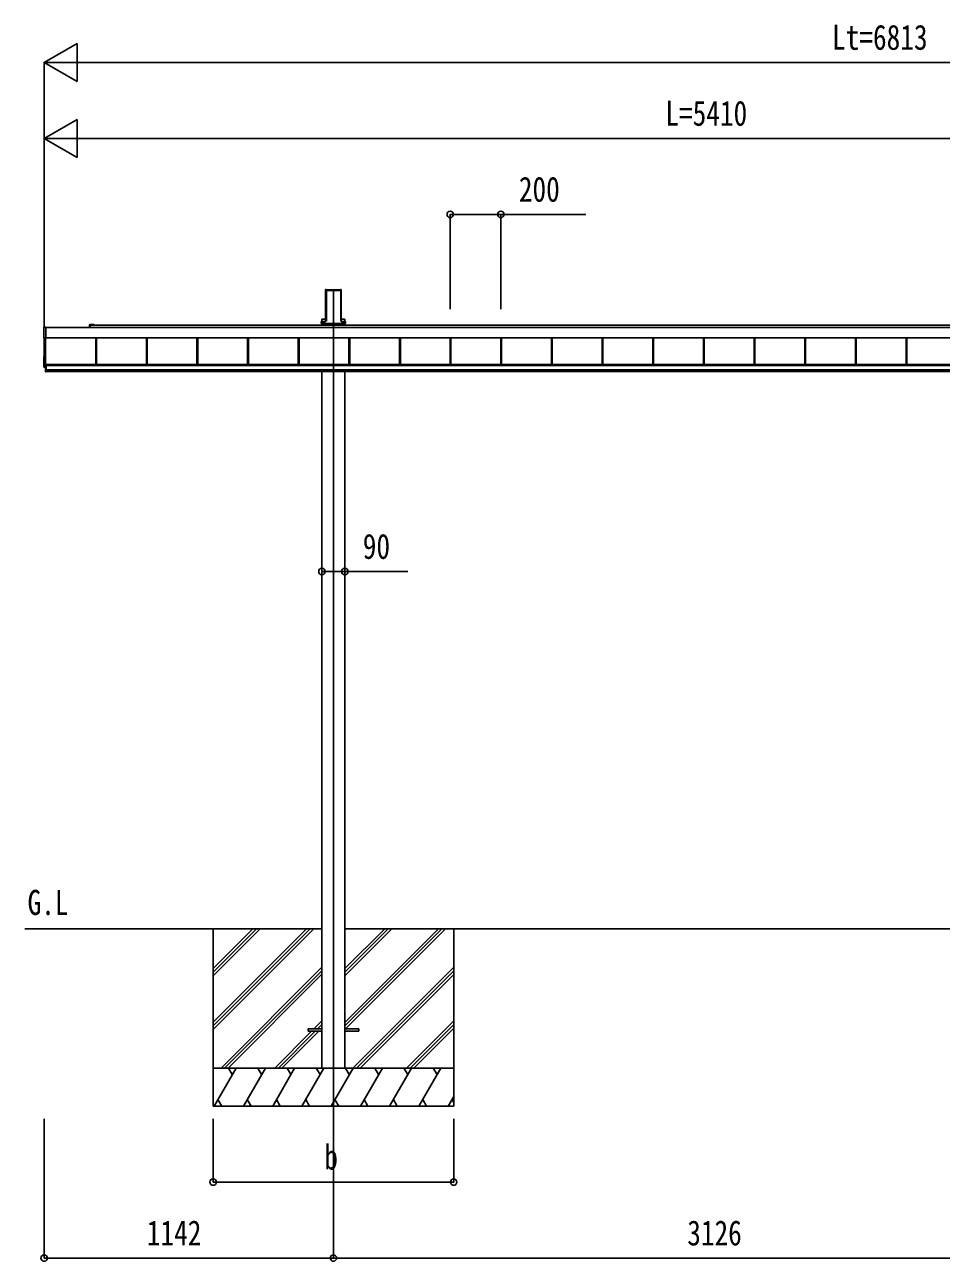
# Model space of a CAD drawing. Units: millimetres, scale not verified. Extents: x -12615 to 12615, y -8910 to 8910.
# Drawn here: x -3610 to 9, y -5528 to -646 of the extents above; entities that cross this region are included whole.
import ezdxf
from ezdxf.enums import TextEntityAlignment as Align

# ---------------------------------------------------------------- set-up
doc = ezdxf.new("R2010")
doc.units = ezdxf.units.MM
doc.header["$LTSCALE"] = 50
for name, color, linetype in [('0-2_USER1', 3, 'Continuous'), ('0-3_YKK_12', 2, 'Continuous'), ('0-5_YKK_A1', 4, 'Continuous'), ('0-6_YKK_D', 6, 'Continuous')]:
    doc.layers.add(name, color=color, linetype=linetype)
doc.styles.add('ＭＳ ゴシック', font='')
doc.styles.get('ＭＳ ゴシック').set_extended_font_data('MS Gothic')

msp = doc.modelspace()

# ---------------------------------------------------------------- linework, layer by layer
at = {"layer": '0-3_YKK_12'}
msp.add_line((-2391.58, -4965), (-2391.58, -1692.61), dxfattribs=at)
at = {"layer": '0-5_YKK_A1'}
for p, q in [((-2422.83, -1697.96), (-2422.83, -1814.63)), ((-2422.47, -1692.11), (-2422.82, -1697.61)), ((-2422.03, -1692.57), (-2422.47, -1692.11)), ((-2421.97, -1691.64), (-2419.93, -1691.64)), ((-2421.97, -1691.64), (-2421.53, -1692.11)), ((-2421.95, -1808.58), (-2421.95, -1693.46)), ((-2421.46, -1693.13), (-2421.46, -1808.26)), ((-2419.62, -1691.97), (-2419.93, -1691.64)), ((-2419.62, -1691.97), (-2363.54, -1691.97)), ((-2419.08, -1695.11), (-2364.08, -1695.11)), ((-2419.08, -1816.46), (-2419.08, -1695.11)), ((-2363.54, -1691.97), (-2363.23, -1691.64)), ((-2363.23, -1691.64), (-2361.19, -1691.64)), ((-2361.71, -1808.26), (-2361.71, -1693.13)), ((-2361.63, -1692.11), (-2361.19, -1691.64)), ((-2361.21, -1693.46), (-2361.21, -1808.58)), ((-2360.69, -1692.11), (-2361.13, -1692.57)), ((-2360.69, -1692.11), (-2360.35, -1697.61)), ((-2360.33, -1697.96), (-2360.33, -1814.63)), ((-3535.08, -1881.97), (-3535.08, -1840.94)), ((-3527.08, -1841.53), (1846.42, -1841.53)), ((-3354.08, -1841.53), (-3354.08, -1831.55)), ((-3351.58, -1829.05), (-3344.04, -1829.05)), ((-3351.58, -1831.55), (1546.42, -1831.55)), ((-3351.58, -1831.85), (-3351.58, -1841.53)), ((-3337.83, -1831.55), (-3351.28, -1831.55)), ((-3343.12, -1829.05), (-3337.83, -1829.05)), ((-2439.45, -1825.38), (-2439.45, -1825.88)), ((-2439.45, -1825.88), (-2438.99, -1825.88)), ((-2438.99, -1825.38), (-2438.99, -1818.5)), ((-2436.99, -1825.38), (-2438.99, -1825.38)), ((-2436.99, -1825.88), (-2438.99, -1825.88)), ((-2438.98, -1825.38), (-2438.98, -1825.88)), ((-2438.95, -1817.53), (-2423.94, -1817.53)), ((-2436.99, -1818.58), (-2436.99, -1825.38)), ((-2423.42, -1818.58), (-2436.99, -1818.58)), ((-2436.99, -1825.38), (-2346.17, -1825.38)), ((-2436.99, -1825.38), (-2436.99, -1825.88)), ((-2436.99, -1825.88), (-2346.17, -1825.88)), ((-2436.78, -1808.2), (-2422.83, -1808.2)), ((-2436.78, -1817.53), (-2436.78, -1808.2)), ((-2436.78, -1831.55), (-2436.78, -1825.88)), ((-2436.58, -1825.88), (-2436.58, -1831.55)), ((-2435.58, -1825.54), (-2347.58, -1825.54)), ((-2422.85, -1814.99), (-2422.94, -1816.6)), ((-2422.42, -1817.15), (-2422.04, -1811.06)), ((-2421.55, -1811.09), (-2421.92, -1817.18)), ((-2361.24, -1817.18), (-2361.62, -1811.09)), ((-2361.12, -1811.06), (-2360.74, -1817.15)), ((-2346.38, -1808.2), (-2360.33, -1808.2)), ((-2360.32, -1814.99), (-2360.22, -1816.6)), ((-2359.75, -1818.08), (-2346.17, -1818.08)), ((-2346.17, -1818.58), (-2359.75, -1818.58)), ((-2359.22, -1817.53), (-2344.21, -1817.53)), ((-2346.58, -1825.88), (-2346.58, -1831.55)), ((-2346.38, -1817.53), (-2346.38, -1808.2)), ((-2346.38, -1831.55), (-2346.38, -1825.88)), ((-2346.17, -1818.08), (-2346.17, -1818.58)), ((-2346.17, -1825.38), (-2346.17, -1818.58)), ((-2344.18, -1825.38), (-2346.17, -1825.38)), ((-2346.17, -1825.38), (-2346.17, -1825.88)), ((-2344.18, -1825.88), (-2346.17, -1825.88)), ((-2344.18, -1818.5), (-2344.18, -1825.38)), ((-2344.18, -1825.38), (-2344.18, -1825.88)), ((-2343.71, -1825.88), (-2344.18, -1825.88)), ((-2343.71, -1825.38), (-2343.71, -1825.88)), ((-3527.08, -1883.24), (-3534.61, -1882.78)), ((-3533.58, -1996.94), (-3533.58, -1882.84)), ((-3528.58, -2014.97), (-3528.58, -1883.15)), ((-3527.08, -1881.47), (1865.42, -1881.47)), ((-3527.08, -1881.71), (1865.42, -1881.71)), ((-3527.08, -1882.74), (-3527.08, -1883.24)), ((-3330.08, -1987.7), (-3330.08, -1881.71)), ((-3329.68, -1987.7), (-3329.68, -1881.71)), ((-3327.08, -1987.7), (-3327.08, -1881.71)), ((-3130.08, -1987.7), (-3130.08, -1881.71)), ((-3127.48, -1987.7), (-3127.48, -1881.71)), ((-3127.08, -1987.7), (-3127.08, -1881.71)), ((-2930.08, -1987.7), (-2930.08, -1881.71)), ((-2927.48, -1987.7), (-2927.48, -1881.71)), ((-2927.08, -1987.7), (-2927.08, -1881.71)), ((-2730.08, -1987.7), (-2730.08, -1881.71)), ((-2727.48, -1987.7), (-2727.48, -1881.71)), ((-2727.08, -1987.7), (-2727.08, -1881.71)), ((-2530.08, -1987.7), (-2530.08, -1881.71)), ((-2527.48, -1987.7), (-2527.48, -1881.71)), ((-2527.08, -1987.7), (-2527.08, -1881.71)), ((-2330.08, -1987.7), (-2330.08, -1881.71)), ((-2327.48, -1987.7), (-2327.48, -1881.71)), ((-2327.08, -1987.7), (-2327.08, -1881.71)), ((-2130.08, -1987.7), (-2130.08, -1881.71)), ((-2127.48, -1987.7), (-2127.48, -1881.71)), ((-2127.08, -1987.7), (-2127.08, -1881.71)), ((-1930.08, -1987.7), (-1930.08, -1881.71)), ((-1927.48, -1987.7), (-1927.48, -1881.71)), ((-1927.08, -1987.7), (-1927.08, -1881.71)), ((-1730.08, -1987.7), (-1730.08, -1881.71)), ((-1727.48, -1987.7), (-1727.48, -1881.71)), ((-1727.08, -1987.7), (-1727.08, -1881.71)), ((-1530.08, -1987.7), (-1530.08, -1881.71)), ((-1527.48, -1987.7), (-1527.48, -1881.71)), ((-1527.08, -1987.7), (-1527.08, -1881.71)), ((-1330.08, -1987.7), (-1330.08, -1881.71)), ((-1327.48, -1987.7), (-1327.48, -1881.71)), ((-1327.08, -1987.7), (-1327.08, -1881.71)), ((-1130.08, -1987.7), (-1130.08, -1881.71)), ((-1127.48, -1987.7), (-1127.48, -1881.71)), ((-1127.08, -1987.7), (-1127.08, -1881.71)), ((-930.08, -1987.7), (-930.08, -1881.71)), ((-927.48, -1987.7), (-927.48, -1881.71)), ((-927.08, -1987.7), (-927.08, -1881.71)), ((-730.08, -1987.7), (-730.08, -1881.71)), ((-727.48, -1987.7), (-727.48, -1881.71)), ((-727.08, -1987.7), (-727.08, -1881.71)), ((-530.08, -1987.7), (-530.08, -1881.71)), ((-527.48, -1987.7), (-527.48, -1881.71)), ((-527.08, -1987.7), (-527.08, -1881.71)), ((-330.08, -1987.7), (-330.08, -1881.71)), ((-327.48, -1987.7), (-327.48, -1881.71)), ((-327.08, -1987.7), (-327.08, -1881.71)), ((-130.08, -1987.7), (-130.08, -1881.71)), ((-130.08, -1987.7), (-130.08, -1881.71)), ((-127.48, -1987.7), (-127.48, -1881.71)), ((-127.48, -1987.7), (-127.48, -1881.71)), ((-127.08, -1987.7), (-127.08, -1881.71)), ((-3535.08, -1997.32), (-3535.08, -1956.29)), ((-3534.61, -1955.8), (-3533.58, -1955.73)), ((-3528.58, -1998.49), (-3534.61, -1998.13)), ((-3533.58, -1996.94), (-3528.58, -1996.94)), ((-3528.58, -1987.44), (-3525.08, -1987.44)), ((-3525.08, -1987.7), (1867.92, -1987.7)), ((-3525.08, -1989.71), (1867.92, -1989.71)), ((-3525.08, -1991.51), (1867.92, -1991.51)), ((-3525.08, -1991.51), (1867.92, -1991.51)), ((-3525.08, -2009.88), (-3528.58, -2009.88)), ((-3528.58, -2016.5), (-3525.08, -2016.5)), ((-3525.08, -2008.48), (1867.92, -2008.48)), ((-3525.08, -2014.97), (1867.92, -2014.97)), ((-2436.78, -4765), (-2436.78, -2014.97)), ((-2346.38, -4765), (-2346.38, -2014.97)), ((-3610.35, -4215), (-2436.78, -4215)), ((-2866.44, -4215), (-2866.44, -4915)), ((-2866.44, -4584.18), (-2497.26, -4215)), ((-2866.44, -4598.32), (-2483.12, -4215)), ((-2866.44, -4612.46), (-2468.98, -4215)), ((-2866.44, -4400.33), (-2681.11, -4215)), ((-2866.44, -4386.19), (-2695.25, -4215)), ((-2866.44, -4372.05), (-2709.39, -4215)), ((-2346.38, -4215), (689.22, -4215)), ((-2346.24, -4584.48), (-1976.76, -4215)), ((-2346.24, -4598.62), (-1962.62, -4215)), ((-2346.24, -4400.63), (-2160.61, -4215)), ((-2346.24, -4386.49), (-2174.75, -4215)), ((-2346.24, -4372.35), (-2188.89, -4215)), ((-2343.98, -4610.5), (-1948.48, -4215)), ((-1916.44, -4215), (-1916.44, -4915)), ((-2835.13, -4765), (-2436.64, -4366.51)), ((-2820.99, -4765), (-2436.64, -4380.65)), ((-2314.63, -4765), (-1916.44, -4366.81)), ((-2300.49, -4765), (-1916.44, -4380.95)), ((-2806.85, -4765), (-2436.64, -4394.8)), ((-2286.35, -4765), (-1916.44, -4395.1)), ((-2468.5, -4610.5), (-2436.64, -4578.64)), ((-2102.5, -4765), (-1916.44, -4578.94)), ((-2623, -4765), (-2477.5, -4619.5)), ((-2608.86, -4765), (-2463.36, -4619.5)), ((-2594.71, -4765), (-2449.21, -4619.5)), ((-2491.64, -4610.5), (-2491.64, -4619.5)), ((-2491.64, -4610.5), (-2436.64, -4610.5)), ((-2491.64, -4619.5), (-2436.64, -4619.5)), ((-2454.36, -4610.5), (-2436.64, -4592.78)), ((-2440.21, -4610.5), (-2436.64, -4606.93)), ((-2346.64, -4610.5), (-2291.64, -4610.5)), ((-2346.64, -4619.5), (-2291.64, -4619.5)), ((-2291.64, -4610.5), (-2291.64, -4619.5)), ((-2088.36, -4765), (-1916.44, -4593.08)), ((-2074.21, -4765), (-1916.44, -4607.23)), ((-1916.44, -4765), (-2866.44, -4765)), ((-2862.16, -4915), (-2775.56, -4765)), ((-2790.56, -4790.98), (-2805.56, -4765)), ((-2746.69, -4915), (-2660.09, -4765)), ((-2675.09, -4790.98), (-2690.09, -4765)), ((-2631.22, -4915), (-2544.62, -4765)), ((-2559.62, -4790.98), (-2574.62, -4765)), ((-2515.75, -4915), (-2429.15, -4765)), ((-2444.15, -4790.98), (-2459.15, -4765)), ((-2436.78, -4765), (-2346.38, -4765)), ((-2400.28, -4915), (-2313.68, -4765)), ((-2328.68, -4790.98), (-2343.68, -4765)), ((-2284.81, -4915), (-2198.21, -4765)), ((-2213.21, -4790.98), (-2228.21, -4765)), ((-2169.34, -4915), (-2082.74, -4765)), ((-2112.74, -4765), (-2097.74, -4790.98)), ((-2053.87, -4915), (-1967.27, -4765)), ((-1997.27, -4765), (-1982.27, -4790.98)), ((-1938.4, -4915), (-1916.44, -4876.96)), ((-2866.44, -4915), (-1916.44, -4915)), ((-2847.17, -4889.02), (-2832.17, -4915)), ((-2731.7, -4889.02), (-2716.7, -4915)), ((-2616.23, -4889.02), (-2601.23, -4915)), ((-2500.75, -4889.02), (-2485.75, -4915)), ((-2385.28, -4889.02), (-2370.29, -4915)), ((-2269.81, -4889.02), (-2254.82, -4915)), ((-2154.34, -4889.02), (-2139.35, -4915)), ((-2038.88, -4889.02), (-2023.88, -4915)), ((-1923.41, -4889.02), (-1916.44, -4901.08))]:
    msp.add_line(p, q, dxfattribs=at)
for points in [[(-3534.61, -1840.45), (-3527.08, -1839.99), (-3527.08, -1840.49), (-3527.08, -1882.74)], [(-2439.45, -1818.03), (-2439.45, -1825.38), (-2438.99, -1825.38)], [(-2436.99, -1818.58), (-2436.99, -1818.08), (-2423.42, -1818.08)], [(-2343.71, -1818.03), (-2343.71, -1825.38), (-2344.18, -1825.38)], [(-3528.58, -1987.44), (-3528.58, -2009.88), (-3528.58, -2016.5)], [(-3525.58, -1987.44), (-3525.58, -2009.88), (-3525.58, -2016.5)], [(-3525.08, -1987.44), (-3525.08, -2009.88), (-3525.08, -2016.5)]]:
    msp.add_lwpolyline(points, dxfattribs=at)
for centre, radius, start, end in [((-3534.59, -1840.94), 0.497, 93.16944, 179.94772), ((-3351.58, -1831.55), 2.5, 90, 180), ((-3351.28, -1831.85), 0.3, 90, 180), ((-3344.04, -1829.25), 0.2, 23.57818, 90), ((-3343.58, -1829.05), 0.3, 203.57818, 336.42182), ((-3343.12, -1829.25), 0.2, 90, 156.42182), ((-3337.83, -1830.3), 1.25, 270, 90), ((-2438.49, -1818.5), 0.501, 90.24971, 179.75029), ((-2344.68, -1818.5), 0.501, 0.24971, 89.75029), ((-3534.21, -1882), 0.873, 177.74142, 242.53793), ((-3534.59, -1956.29), 0.497, 93.16944, 179.94772), ((-3534.21, -1997.35), 0.873, 177.74142, 242.53793)]:
    msp.add_arc(centre, radius, start, end, dxfattribs=at)
for centre, major_axis, ratio, start_param, end_param in [((-2422.79, -1697.61), (0.031, 0.5), 0.061627, 1.5746234, 2.3600215), ((-2421.97, -1692.14), (0.346, -0.364), 0.996462, 2.3838095, 3.8892836), ((-2422.26, -1695.61), (0.22, 3.04), 0.070684, 5.5043854, 6.2286971), ((-2421.76, -1695.64), (0.22, 3.54), 0.060877, 5.5025319, 6.2268436), ((-2361.4, -1695.64), (-0.22, 3.54), 0.060877, 0.0563417, 0.7806534), ((-2360.91, -1695.61), (-0.22, 3.04), 0.070684, 0.0544883, 0.7787999), ((-2361.19, -1692.14), (-0.346, -0.364), 0.996462, 2.3939017, 3.8993758), ((-2360.38, -1697.61), (-0.031, 0.5), 0.061627, 3.9231638, 4.7085619), ((-2438.95, -1818.03), (0.355, -0.355), 0.99628, 2.358058, 3.9251274), ((-2436.99, -1818.49), (2, 0), 0.045872, 3.2026792, 4.712389), ((-2436.99, -1817.99), (1.5, 0), 0.061163, 3.2026792, 4.712389), ((-2423.94, -1816.53), (0.691, -0.728), 0.996462, 5.5254021, 7.0308762), ((-2423.42, -1817.08), (-0.693, 0.73), 0.992955, 2.3838095, 3.8892836), ((-2423.42, -1817.08), (1.04, -1.09), 0.996462, 5.5254021, 7.0308762), ((-2422.88, -1814.99), (0.031, 0.5), 0.061627, 4.716216, 5.5016142), ((-2422.26, -1811.06), (0.22, 3.5), 0.061627, 4.716216, 5.5016142), ((-2421.76, -1811.09), (0.22, 4), 0.053972, 4.7153191, 5.5007173), ((-2361.4, -1811.09), (-0.22, 4), 0.053972, 0.782468, 1.5678662), ((-2359.74, -1817.08), (-1.04, -1.09), 0.996462, 5.5354944, 7.0409685), ((-2360.9, -1811.06), (-0.22, 3.5), 0.061627, 0.7815711, 1.5669693), ((-2359.74, -1817.08), (0.693, 0.73), 0.992955, 2.3939017, 3.8993758), ((-2360.29, -1814.99), (-0.031, 0.5), 0.061627, 0.7815711, 1.5669693), ((-2359.22, -1816.53), (-0.691, -0.728), 0.996462, 5.5354944, 7.0409685), ((-2346.17, -1817.99), (1.5, 0), 0.061163, 4.712389, 6.2220988), ((-2346.17, -1818.49), (2, 0), 0.045872, 4.712389, 6.2220988), ((-2344.21, -1818.03), (-0.355, -0.355), 0.99628, 2.358058, 3.9251274)]:
    msp.add_ellipse(centre, major_axis=major_axis, ratio=ratio, start_param=start_param, end_param=end_param, dxfattribs=at)
at = {"layer": '0-6_YKK_D'}
for p, q in [((-3533.58, -794.63), (-3403.68, -719.63)), ((-3403.68, -869.63), (-3403.68, -719.63)), ((-3533.58, -1839.08), (-3533.58, -793.63)), ((-3533.58, -794.63), (-3403.68, -869.63)), ((-3533.58, -794.63), (-3273.77, -794.63)), ((3129.42, -794.63), (-3383.58, -794.63)), ((-3533.58, -1094.63), (-3403.68, -1019.63)), ((-3403.68, -1169.63), (-3403.68, -1019.63)), ((-3533.58, -1840.08), (-3533.58, -1093.63)), ((-3533.58, -1094.63), (-3403.68, -1169.63)), ((-3533.58, -1094.63), (-3273.77, -1094.63)), ((1726.42, -1094.63), (-3383.58, -1094.63)), ((-1930.08, -1768.59), (-1930.08, -1393.63)), ((-1730.08, -1768.59), (-1730.08, -1393.63)), ((-2436.78, -2751.35), (-2436.78, -2805.37)), ((-2346.38, -2751.35), (-2346.38, -2805.37)), ((-3533.58, -4965), (-3533.58, -5516)), ((-2866.44, -4965), (-2866.44, -5216)), ((-2391.58, -4966), (-2391.58, -5516)), ((-2391.58, -4966), (-2391.58, -5516)), ((-1916.44, -4965), (-1916.44, -5216)), ((-2866.44, -5215), (-1916.44, -5215)), ((-3533.58, -5515), (-2391.58, -5515)), ((-2391.58, -5515), (734.42, -5515))]:
    msp.add_line(p, q, dxfattribs=at)
for points in [[(-1930.08, -1394.63), (-1730.08, -1394.63), (-1394.28, -1394.63)], [(-2436.78, -2804.37), (-2346.38, -2804.37), (-2096.98, -2804.37)]]:
    msp.add_lwpolyline(points, dxfattribs=at)
for centre in [(-1930.08, -1394.63), (-1730.08, -1394.63), (-2436.78, -2804.37), (-2346.38, -2804.37), (-2866.44, -5215), (-1916.44, -5215), (-3533.58, -5515), (-2391.58, -5515), (-2391.58, -5515)]:
    msp.add_circle(centre, 12.75, dxfattribs=at)

# ---------------------------------------------------------------- texts
at = {"layer": '0-2_USER1', "style": 'ＭＳ ゴシック', "width": 0.8}
msp.add_text('G.L', height=98.97, dxfattribs=at).set_placement((-3599.21, -4190.24), align=Align.BOTTOM_LEFT)
at = {"layer": '0-6_YKK_D', "style": 'ＭＳ ゴシック', "width": 0.8}
for s, p in [('Lt=6813', (-422.28, -774.63)), ('L=5410', (-1080.58, -1074.63)), ('200', (-1659.08, -1374.63)), ('90', (-2275.38, -2784.37)), ('b', (-2427.44, -5195)), ('1142', (-3128.18, -5495)), ('3126', (-994.18, -5495))]:
    msp.add_text(s, height=98.97, dxfattribs=at).set_placement(p, align=Align.BOTTOM_LEFT)

doc.saveas('drawing.dxf')
